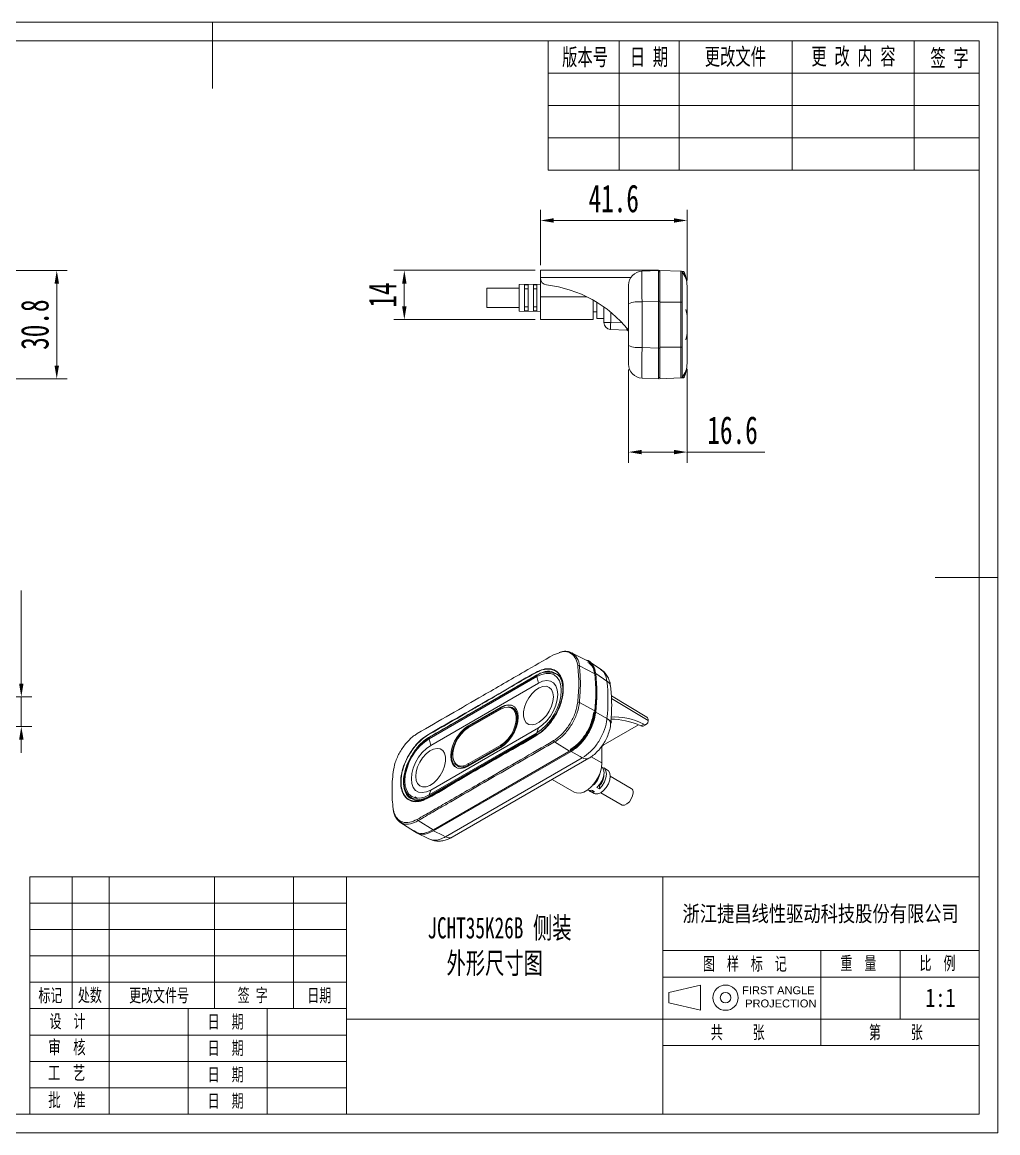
# Model space of a CAD drawing. Header units: millimetres. Extents: x 37 to 3702, y -325 to 1382.
# Drawn here: x 2310.2 to 2586.9, y 83.6 to 398.6 of the extents above; entities that cross this region are included whole.
import ezdxf

# ---------------------------------------------------------------- set-up
doc = ezdxf.new("R2010")
doc.units = ezdxf.units.MM
doc.header["$PDSIZE"] = -1
doc.layers.get('0').update_dxf_attribs({"lineweight": 20})
for name, color, linetype, lineweight in [('1轮廓实线层', 7, 'Continuous', 30), ('2细线层', 4, 'Continuous', 0), ('7标注层', 4, 'Continuous', 15), ('AM_5', 3, 'Continuous', 25), ('CAXA0', 7, 'Continuous', 70), ('CAXA3', 7, 'Continuous', 18), ('图框', 7, 'Continuous', 25), ('图框层', 7, 'Continuous', 15)]:
    doc.layers.add(name, color=color, linetype=linetype, lineweight=lineweight)
doc.layers.add('5剖面线层', color=2, linetype='Continuous')
doc.styles.add('PC_TEXTSTYLE', font='romans.shx', dxfattribs={"width": 0.8, "bigfont": 'hzfs.shx'})
doc.styles.add('标准', font='', dxfattribs={"width": 0.667})
doc.styles.get('标准').set_extended_font_data('SimSun')
doc.dimstyles.new('标准$0', dxfattribs={"dimscale": 1.5, "dimtxt": 5.25, "dimasz": 2.5, "dimexe": 2, "dimexo": 1, "dimgap": 1.5, "dimtad": 1, "dimdec": 1, "dimdsep": 46, "dimtxsty": '标准', "dimcen": 2.5, "dimadec": 0, "dimazin": 0, "dimtfac": 0.714286, "dimtdec": 1, "dimtmove": 0, "dimatfit": 3, "dimfxl": 0, "dimtolj": 1, "dimtzin": 0, "dimlwd": 15, "dimlwe": 15, "dimarcsym": 0})

# ---------------------------------------------------------------- blocks, each defined once
blk = doc.blocks.new('*D142')
at = {"layer": 'AM_5', "color": 0, "linetype": 'Continuous', "lineweight": 15, "transparency": 16777216}
for p, q in [((2299.17, 328.21), (2323.01, 328.21)), ((2320.01, 324.46), (2320.01, 301.18)), ((2298.92, 297.43), (2323.01, 297.43))]:
    blk.add_line(p, q, dxfattribs=at)
at = {"layer": 'AM_5', "color": 0, "transparency": 16777216}
for points in [[(2319.39, 324.46), (2320.64, 324.46), (2320.01, 328.21)], [(2319.39, 301.18), (2320.64, 301.18), (2320.01, 297.43)]]:
    blk.add_solid(points, dxfattribs=at)
at = {"layer": 'Defpoints', "color": 0, "transparency": 16777216}
for p in [(2297.67, 328.21), (2297.42, 297.43), (2320.01, 297.43)]:
    blk.add_point(p, dxfattribs=at)
at = {"layer": 'AM_5', "color": 0, "lineweight": 20, "transparency": 16777216, "insert": (2313.82, 312.82), "char_height": 7.875, "attachment_point": 5, "rotation": 90, "style": '标准'}
blk.add_mtext('\\A1;30.8', dxfattribs=at)
blk = doc.blocks.new('*D146')
at = {"color": 0, "linetype": 'Continuous', "lineweight": 15, "transparency": 16777216}
for p, q in [((2309.96, 211.02), (2309.96, 237.41)), ((2296.63, 207.27), (2312.96, 207.27)), ((2309.96, 198.87), (2309.96, 207.27)), ((2289.57, 198.87), (2312.96, 198.87)), ((2309.96, 195.12), (2309.96, 191.37))]:
    blk.add_line(p, q, dxfattribs=at)
at = {"color": 0, "transparency": 16777216}
for points in [[(2309.34, 211.02), (2310.59, 211.02), (2309.96, 207.27)], [(2309.34, 195.12), (2310.59, 195.12), (2309.96, 198.87)]]:
    blk.add_solid(points, dxfattribs=at)
at = {"layer": 'Defpoints', "color": 0, "transparency": 16777216}
for p in [(2295.13, 207.27), (2288.07, 198.87), (2309.96, 198.87)]:
    blk.add_point(p, dxfattribs=at)
at = {"color": 0, "lineweight": 20, "transparency": 16777216, "insert": (2303.78, 226.09), "char_height": 7.875, "attachment_point": 5, "rotation": 90, "style": '标准'}
blk.add_mtext('\\A1;2-8.4', dxfattribs=at)
blk = doc.blocks.new('*D147')
at = {"color": 0, "linetype": 'Continuous', "lineweight": 15, "transparency": 16777216}
for p, q in [((2482.17, 300.13), (2482.17, 273.67)), ((2498.77, 300.32), (2498.77, 273.67)), ((2485.92, 276.67), (2495.02, 276.67)), ((2498.77, 276.67), (2520.81, 276.67))]:
    blk.add_line(p, q, dxfattribs=at)
at = {"color": 0, "transparency": 16777216}
for points in [[(2485.92, 277.3), (2485.92, 276.05), (2482.17, 276.67)], [(2495.02, 277.3), (2495.02, 276.05), (2498.77, 276.67)]]:
    blk.add_solid(points, dxfattribs=at)
at = {"layer": 'Defpoints', "color": 0, "transparency": 16777216}
for p in [(2482.17, 301.63), (2498.77, 301.82), (2498.77, 276.67)]:
    blk.add_point(p, dxfattribs=at)
at = {"color": 0, "lineweight": 20, "transparency": 16777216, "insert": (2511.67, 282.86), "char_height": 7.875, "attachment_point": 5, "style": '标准'}
blk.add_mtext('\\A1;16.6', dxfattribs=at)
blk = doc.blocks.new('*D148')
at = {"color": 0, "linetype": 'Continuous', "lineweight": 15, "transparency": 16777216}
for p, q in [((2457.17, 329.73), (2457.17, 345.36)), ((2498.77, 325.32), (2498.77, 345.36)), ((2460.92, 342.36), (2495.02, 342.36))]:
    blk.add_line(p, q, dxfattribs=at)
at = {"color": 0, "transparency": 16777216}
for points in [[(2460.92, 342.99), (2460.92, 341.74), (2457.17, 342.36)], [(2495.02, 342.99), (2495.02, 341.74), (2498.77, 342.36)]]:
    blk.add_solid(points, dxfattribs=at)
at = {"layer": 'Defpoints', "color": 0, "transparency": 16777216}
for p in [(2498.77, 342.36), (2457.17, 328.23), (2498.77, 323.82)]:
    blk.add_point(p, dxfattribs=at)
at = {"color": 0, "lineweight": 20, "transparency": 16777216, "insert": (2477.97, 348.55), "char_height": 7.875, "attachment_point": 5, "style": '标准'}
blk.add_mtext('\\A1;41.6', dxfattribs=at)
blk = doc.blocks.new('*D149')
at = {"color": 0, "linetype": 'Continuous', "lineweight": 15, "transparency": 16777216}
for p, q in [((2455.67, 328.23), (2415.58, 328.23)), ((2418.58, 324.48), (2418.58, 317.98)), ((2455.67, 314.23), (2415.58, 314.23))]:
    blk.add_line(p, q, dxfattribs=at)
at = {"color": 0, "transparency": 16777216}
for points in [[(2417.95, 324.48), (2419.2, 324.48), (2418.58, 328.23)], [(2417.95, 317.98), (2419.2, 317.98), (2418.58, 314.23)]]:
    blk.add_solid(points, dxfattribs=at)
at = {"layer": 'Defpoints', "color": 0, "transparency": 16777216}
for p in [(2457.17, 328.23), (2418.58, 314.23), (2457.17, 314.23)]:
    blk.add_point(p, dxfattribs=at)
at = {"color": 0, "lineweight": 20, "transparency": 16777216, "insert": (2412.39, 321.23), "char_height": 7.875, "attachment_point": 5, "rotation": 90, "style": '标准'}
blk.add_mtext('\\A1;14', dxfattribs=at)

msp = doc.modelspace()

# ---------------------------------------------------------------- linework, layer by layer
at = {"color": 7, "lineweight": 20, "ltscale": 7}
msp.add_line((2581.58, 393.29), (2581.58, 356.64), dxfattribs=at)
at = {"color": 7, "lineweight": 20}
for p, q in [((2457.17, 328.23), (2490.67, 328.23)), ((2457.17, 326.23), (2457.17, 328.23)), ((2486, 328.01), (2490.67, 328.21)), ((2491.07, 328.21), (2490.43, 328.2)), ((2490.67, 327.83), (2491.07, 327.83)), ((2491.07, 328.21), (2497.01, 327.95)), ((2497.17, 327.94), (2497.54, 327.92)), ((2497.42, 327.73), (2497.41, 327.71)), ((2497.99, 327.61), (2497.99, 327.59)), ((2482.84, 326.23), (2457.17, 326.23)), ((2457.17, 326.05), (2457.17, 326.23)), ((2457.17, 320.73), (2457.17, 326.05)), ((2451.17, 323.12), (2441.95, 323.12)), ((2441.95, 317.72), (2441.95, 323.12)), ((2457.17, 324.28), (2451.17, 324.23)), ((2451.17, 324.23), (2451.17, 320.42)), ((2452.67, 324.11), (2452.67, 316.73)), ((2453.67, 322.98), (2452.67, 322.98)), ((2453.67, 324.12), (2453.67, 316.72)), ((2455.17, 324.13), (2455.17, 316.71)), ((2456.17, 322.98), (2455.17, 322.98)), ((2456.17, 324.14), (2456.17, 316.7)), ((2498.77, 301.82), (2498.77, 323.82)), ((2451.17, 320.42), (2451.17, 316.61)), ((2457.17, 314.23), (2457.17, 320.73)), ((2457.17, 320.73), (2470.3, 320.73)), ((2472.17, 314.23), (2472.17, 319.74)), ((2473.17, 314.52), (2473.17, 319.15)), ((2482.17, 306.87), (2482.17, 318.77)), ((2490.67, 319.52), (2486, 319.28)), ((2486, 319.28), (2486, 306.36)), ((2490.67, 319.52), (2490.67, 306.12)), ((2490.67, 319.49), (2491.07, 319.49)), ((2491.07, 319.49), (2491.07, 319.23)), ((2491.07, 306.41), (2491.07, 319.23)), ((2491.07, 319.23), (2496.99, 319.19)), ((2441.95, 317.72), (2451.17, 317.72)), ((2451.17, 316.61), (2457.17, 316.56)), ((2453.67, 317.86), (2452.67, 317.86)), ((2456.17, 317.86), (2455.17, 317.86)), ((2472.17, 316.43), (2473.17, 316.42)), ((2475.17, 313.45), (2475.17, 317.83)), ((2477.1, 316.35), (2477.1, 313.45)), ((2457.17, 314.23), (2472.17, 314.23)), ((2473.17, 314.52), (2475.17, 314.52)), ((2477.1, 313.45), (2475.17, 313.45)), ((2477.1, 313.45), (2480.36, 313.31)), ((2481.69, 311.25), (2477.08, 311.45)), ((2486, 306.36), (2490.67, 306.12)), ((2490.67, 306.15), (2491.07, 306.15)), ((2491.07, 306.41), (2496.99, 306.45)), ((2491.07, 306.41), (2491.07, 306.15)), ((2490.67, 297.43), (2486, 297.63)), ((2490.67, 297.81), (2491.07, 297.81)), ((2491.07, 297.43), (2497.01, 297.69)), ((2497.17, 297.7), (2497.54, 297.72)), ((2497.99, 298.05), (2498, 298.03)), ((2462.33, 219.69), (2460.92, 219.16)), ((2470.37, 217.57), (2466.02, 219.78)), ((2472.6, 213.79), (2468.23, 216.08)), ((2474.24, 215.09), (2471.03, 217.27)), ((2456.17, 213.33), (2425.62, 195.69)), ((2425.62, 195.37), (2456.17, 213)), ((2456.23, 213.46), (2425.68, 195.83)), ((2426.05, 193.49), (2456.59, 211.12)), ((2456.59, 211.12), (2456.17, 213)), ((2456.25, 213.47), (2456.23, 213.46)), ((2476.04, 211.68), (2472.86, 213.86)), ((2472.6, 203.33), (2468.23, 205.67)), ((2487.35, 201.49), (2477.29, 207.5)), ((2487.75, 200.58), (2477.32, 206.82)), ((2445.92, 204.35), (2436.72, 199.04)), ((2445.92, 203.74), (2436.72, 198.43)), ((2445.96, 203.83), (2436.76, 198.52)), ((2446.13, 204.22), (2436.94, 198.92)), ((2446.13, 204.22), (2445.92, 204.35)), ((2446.06, 203.82), (2446.45, 204.03)), ((2449.72, 203.89), (2449.26, 204.15)), ((2472.59, 202.78), (2472.31, 202.95)), ((2472.86, 202.91), (2476.04, 201.14)), ((2426.05, 180.83), (2456.59, 198.47)), ((2436.94, 198.92), (2436.72, 199.04)), ((2456.59, 198.47), (2456.17, 197.08)), ((2485, 199.35), (2474.98, 193.57)), ((2485.68, 199.07), (2486.52, 199.55)), ((2486.53, 199.06), (2487.34, 199.53)), ((2487.75, 200.58), (2487.75, 200.44)), ((2425.62, 179.44), (2456.17, 197.08)), ((2425.62, 179.12), (2456.17, 196.75)), ((2426.05, 193.49), (2425.62, 195.37)), ((2436.72, 188.22), (2445.92, 193.52)), ((2436.72, 187.61), (2445.92, 192.91)), ((2446.06, 193.28), (2436.86, 187.97)), ((2436.94, 187.89), (2446.13, 193.2)), ((2446.06, 193.28), (2446.16, 193.22)), ((2465.4, 191.84), (2461.2, 194.48)), ((2465.86, 192.09), (2465.58, 192.26)), ((2474.62, 192.95), (2474.43, 193.06)), ((2474.62, 192.95), (2474.62, 188.51)), ((2465.4, 191.84), (2426.72, 169.51)), ((2426.82, 169.55), (2465.86, 192.09)), ((2426.83, 169.25), (2465.85, 191.78)), ((2430.26, 167.58), (2469.03, 189.96)), ((2432.14, 167.45), (2470.91, 189.83)), ((2474.62, 188.51), (2471.57, 190.28)), ((2433.62, 187.66), (2434.07, 187.4)), ((2436.76, 188.31), (2436.43, 188.14)), ((2436.86, 187.97), (2436.97, 187.91)), ((2476.19, 186.45), (2475.13, 187.08)), ((2460.53, 183.84), (2466.78, 180.23)), ((2482.93, 181.28), (2476.96, 184.72)), ((2426.05, 180.83), (2425.62, 179.44)), ((2470.55, 180.89), (2470.6, 180.86)), ((2471.31, 180.46), (2472.38, 179.86)), ((2471.99, 182.26), (2472.15, 182.17)), ((2472.15, 182.17), (2472.15, 182.38)), ((2473.78, 182.17), (2473.92, 182.09)), ((2473.92, 181.17), (2473.92, 182.09)), ((2474.26, 180.05), (2480.39, 176.54)), ((2421.53, 178.92), (2422.35, 178.41)), ((2415.4, 175.42), (2415.44, 175.18)), ((2417.33, 171.76), (2421.43, 169.1)), ((2417.91, 171.55), (2417.46, 171.85)), ((2426.72, 169.51), (2422.51, 172.15)), ((2422.07, 168.65), (2425.54, 166.96)), ((2426.82, 169.55), (2426.8, 169.56)), ((2312.42, 156.21), (2312.42, 88.92)), ((2312.42, 156.21), (2312.42, 88.92)), ((2493.6, 123.43), (2502.57, 125.53)), ((2493.6, 123.43), (2493.6, 120.44)), ((2502.57, 125.53), (2502.57, 118.35)), ((2493.6, 120.44), (2502.57, 118.35))]:
    msp.add_line(p, q, dxfattribs=at)
at = {"color": 7, "lineweight": 20, "flags": 128}
for points in [[(2497.04, 327.95), (2497.04, 327.95)], [(2497.53, 327.77), (2497.54, 327.92), (2497.54, 327.92), (2497.54, 327.92)], [(2453.67, 324.12), (2453.42, 324.12), (2452.67, 324.11)], [(2456.17, 324.14), (2455.92, 324.14), (2455.17, 324.13)], [(2498.77, 323.82), (2498.77, 323.82)], [(2452.67, 316.73), (2453.42, 316.73), (2453.67, 316.72)], [(2455.17, 316.71), (2455.92, 316.7), (2456.17, 316.7)], [(2498.77, 315.28), (2498.67, 315.88), (2498.37, 317.1)], [(2498.37, 308.54), (2498.67, 309.76), (2498.79, 310.46)], [(2498.77, 301.82), (2498.77, 301.82)], [(2498, 298.02), (2498, 298.02)], [(2456.17, 213), (2457.51, 213.62), (2458.81, 213.92), (2460, 213.87), (2461.04, 213.48), (2461.9, 212.77), (2462.54, 211.76), (2462.93, 210.5), (2463.06, 209.02), (2462.93, 207.39), (2462.54, 205.67), (2461.9, 203.93), (2461.04, 202.22), (2460, 200.63), (2458.81, 199.21), (2457.51, 198.01), (2456.17, 197.08)], [(2456.59, 211.12), (2457.81, 211.67), (2458.97, 211.87), (2460.01, 211.71), (2460.88, 211.21), (2461.53, 210.39), (2461.94, 209.29), (2462.07, 207.96), (2461.94, 206.47), (2461.53, 204.9), (2460.88, 203.32), (2460.01, 201.82), (2458.97, 200.47), (2457.81, 199.33), (2456.59, 198.47)], [(2460.84, 207.24), (2460.7, 205.95), (2460.31, 204.58), (2459.69, 203.23), (2458.87, 201.97), (2457.9, 200.89), (2456.86, 200.06), (2455.8, 199.52), (2454.79, 199.32), (2453.89, 199.46), (2453.16, 199.93), (2452.65, 200.71), (2452.38, 201.75), (2452.38, 202.98), (2452.65, 204.32), (2453.16, 205.69), (2453.89, 207.01), (2454.79, 208.18), (2455.8, 209.15), (2456.86, 209.84), (2457.9, 210.21), (2458.87, 210.24), (2459.69, 209.93), (2460.31, 209.3), (2460.7, 208.38), (2460.84, 207.24)], [(2445.92, 192.91), (2447.02, 193.69), (2448.06, 194.72), (2449, 195.94), (2449.79, 197.3), (2450.38, 198.72), (2450.74, 200.14), (2450.87, 201.49), (2450.74, 202.69), (2450.38, 203.68), (2449.79, 204.43), (2449, 204.88), (2448.06, 205.02), (2447.02, 204.84), (2445.92, 204.35)], [(2445.92, 193.52), (2446.97, 194.28), (2447.97, 195.29), (2448.85, 196.5), (2449.56, 197.83), (2450.05, 199.21), (2450.31, 200.55), (2450.31, 201.78), (2450.05, 202.83), (2449.56, 203.63), (2448.85, 204.15), (2447.97, 204.34), (2447.91, 204.34)], [(2447.91, 204.34), (2446.97, 204.2), (2445.92, 203.74)], [(2449.26, 204.15), (2449.81, 203.71), (2450.32, 202.88), (2450.59, 201.8), (2450.59, 200.53), (2450.32, 199.14), (2449.81, 197.72), (2449.08, 196.35), (2448.18, 195.11), (2447.15, 194.06), (2446.06, 193.28)], [(2446.13, 193.2), (2447.23, 193.99), (2448.26, 195.04), (2449.18, 196.29), (2449.91, 197.68), (2450.43, 199.11), (2450.69, 200.5), (2450.69, 201.78), (2450.43, 202.87), (2449.91, 203.71), (2449.18, 204.24), (2448.26, 204.44), (2448.14, 204.44)], [(2436.72, 199.04), (2435.62, 198.26), (2434.58, 197.23), (2433.64, 196.01), (2432.85, 194.65), (2432.26, 193.23), (2431.9, 191.81), (2431.77, 190.47), (2431.9, 189.27), (2432.26, 188.27), (2432.85, 187.53), (2433.64, 187.07), (2434.58, 186.93), (2435.62, 187.12), (2436.72, 187.61)], [(2436.94, 198.92), (2435.83, 198.14), (2434.79, 197.11), (2433.85, 195.89), (2433.07, 194.53), (2432.48, 193.11), (2432.11, 191.69), (2431.99, 190.34), (2432.11, 189.14), (2432.48, 188.15), (2433.07, 187.4), (2433.33, 187.2)], [(2436.72, 198.43), (2435.67, 197.67), (2434.67, 196.66), (2433.79, 195.45), (2433.08, 194.12), (2432.59, 192.75), (2432.33, 191.4), (2432.33, 190.17), (2432.59, 189.13), (2433.08, 188.32), (2433.79, 187.81), (2433.86, 187.78)], [(2425.62, 195.69), (2424.22, 194.72), (2422.88, 193.48), (2421.63, 191.99), (2420.55, 190.34), (2419.65, 188.56), (2418.99, 186.75), (2418.58, 184.96), (2418.44, 183.26), (2418.58, 181.72), (2418.99, 180.4), (2419.65, 179.35), (2419.96, 179.05)], [(2425.62, 179.44), (2424.28, 178.82), (2422.98, 178.53), (2421.79, 178.57), (2420.75, 178.96), (2419.89, 179.67), (2419.25, 180.68), (2418.86, 181.95), (2418.73, 183.42), (2418.86, 185.05), (2419.25, 186.77), (2419.89, 188.52), (2420.75, 190.22), (2421.79, 191.81), (2422.98, 193.24), (2424.28, 194.44), (2425.62, 195.37)], [(2426.05, 180.83), (2424.83, 180.29), (2423.67, 180.09), (2422.63, 180.24), (2421.76, 180.74), (2421.11, 181.56), (2420.7, 182.67), (2420.57, 184), (2420.7, 185.48), (2421.11, 187.05), (2421.76, 188.63), (2422.63, 190.13), (2423.67, 191.49), (2424.83, 192.63), (2426.05, 193.49)], [(2421.8, 184.71), (2421.94, 183.57), (2422.33, 182.65), (2422.95, 182.02), (2423.77, 181.71), (2424.74, 181.74), (2425.78, 182.12), (2426.84, 182.81), (2427.85, 183.77), (2428.75, 184.95), (2429.48, 186.26), (2429.99, 187.63), (2430.26, 188.98), (2430.26, 190.2), (2429.99, 191.24), (2429.48, 192.02), (2428.75, 192.5), (2427.85, 192.64), (2426.84, 192.43), (2425.78, 191.9), (2424.74, 191.06), (2423.77, 189.98), (2422.95, 188.73), (2422.33, 187.37), (2421.94, 186.01), (2421.8, 184.71)], [(2469.03, 189.96), (2468.43, 190.31), (2465.85, 191.78)], [(2474.62, 188.51), (2474.49, 187.17), (2474.1, 185.74), (2473.47, 184.33), (2472.64, 183), (2471.66, 181.84), (2470.58, 180.91), (2469.47, 180.27), (2468.4, 179.96), (2467.42, 179.99), (2466.78, 180.23)], [(2472.38, 179.86), (2472.69, 179.73), (2473.44, 179.72), (2474.27, 180.05), (2475.1, 180.68), (2475.85, 181.56), (2476.45, 182.59), (2476.83, 183.68), (2476.96, 184.72), (2476.83, 185.6), (2476.45, 186.25), (2476.19, 186.45)], [(2474.54, 187.42), (2474.65, 187.32), (2475.07, 186.67), (2475.21, 185.74), (2475.07, 184.66), (2474.65, 183.52), (2474.01, 182.45), (2473.21, 181.57)], [(2474.75, 187.23), (2475.36, 186.91), (2475.77, 186.25), (2475.91, 185.33), (2475.77, 184.25), (2475.36, 183.12), (2474.72, 182.05), (2473.92, 181.17)], [(2470.6, 180.86), (2470.99, 180.71), (2471.8, 180.75)], [(2472.5, 180.35), (2471.97, 180.65), (2471.8, 180.75)], [(2473.21, 181.57), (2473.39, 181.47), (2473.92, 181.17)], [(2483.45, 180.07), (2483.32, 179.2), (2482.95, 178.3), (2482.39, 177.49), (2481.72, 176.87), (2481.02, 176.55), (2480.39, 176.54), (2480.19, 176.63)], [(2426.83, 169.25), (2429.6, 167.9), (2430.26, 167.58)]]:
    msp.add_lwpolyline(points, dxfattribs=at)
at = {"color": 7, "lineweight": 20}
for radius in [3.59, 1.5]:
    msp.add_circle((2509.68, 121.94), radius, dxfattribs=at)
for centre, radius, start, end in [((2486.17, 324.01), 4, 92.5, 180), ((2496.99, 327.45), 0.5, 31.9964, 87.4989), ((2497.02, 327.45), 0.5, 36.5532, 77.3871), ((2497.52, 327.42), 0.5, 19.3087, 87.4989), ((2459.17, 326.05), 2, 180, 263.3554), ((2454.89, 289.3), 35, 38.7883, 83.3554), ((2485.08, 311.43), 7.9, 83.3736, 111.6466), ((2497.05, 316.99), 2.2, 80.5474, 91.5363), ((2477.17, 313.45), 2, 180, 267.5), ((2491.43, 312.32), 14.37, 175.5138, 183.4861), ((2481.67, 310.75), 0.5, 0, 87.5), ((2485.08, 314.21), 7.9, 248.3534, 276.6264), ((2497.05, 308.65), 2.2, 268.4639, 279.4528), ((2486.17, 301.63), 4, 180, 267.5), ((2496.99, 298.19), 0.5, 272.5011, 328.0037), ((2497.02, 298.19), 0.5, 282.6129, 323.4256), ((2497.52, 298.22), 0.5, 272.5011, 340.6913), ((2463.59, 215.81), 4.65, 3.3244, 56.7725), ((2459.17, 209.11), 5.17, 68.0541, 125.4088), ((2467.94, 215.46), 0.686, 64.5539, 106.0996), ((2456.32, 213.34), 0.148, 125.0133, 186.2988), ((2424.57, 208.56), 48.31, 353.7849, 6.2151), ((2424.83, 208.39), 48.34, 353.4967, 6.5033), ((2428.18, 206.41), 48.15, 353.7132, 6.2868), ((2475.04, 209.86), 2.08, 9.0018, 61.0529), ((2422.33, 208.35), 50.57, 353.6729, 2.793), ((2448.18, 201.41), 3.49, 67.4716, 126.146), ((2467.83, 204.84), 0.92, 64.2712, 95.3492), ((2446.01, 203.75), 0.0987, 125.0442, 186.268), ((2446, 203.74), 0.0998, 54.8867, 114.4743), ((2436.82, 198.44), 0.0987, 125.0442, 186.268), ((2475.33, 199.52), 1.76, 1.8526, 66.3344), ((2425.77, 195.71), 0.148, 125.0133, 186.2988), ((2446.22, 193.54), 0.308, 182.6294, 237.0819), ((2461.65, 195.12), 0.782, 201.0734, 234.856), ((2470.09, 191.58), 1.93, 236.9271, 295.4538), ((2435.14, 190.07), 2.82, 214.14, 309.4556), ((2434.99, 190.47), 3.12, 243.9307, 306.9052), ((2434.84, 190.94), 3.31, 252.6997, 304.6669), ((2437.03, 188.23), 0.308, 182.6294, 237.0819), ((2468, 186.77), 6.2, 312.0441, 351.0301), ((2471.11, 185), 4.04, 314.015, 0.7526), ((2472.02, 181.7), 1.43, 223.5031, 289.6828), ((2482.19, 180.24), 1.27, 352.0769, 56.6109), ((2422.74, 182.91), 4.76, 234.2166, 307.194), ((2415.6, 175.44), 0.222, 154.3664, 186.932), ((2422.94, 172.79), 0.768, 202.0348, 236.5998), ((2431.31, 169.2), 1.93, 236.9537, 295.1251)]:
    msp.add_arc(centre, radius, start, end, dxfattribs=at)
for centre, major_axis, ratio, start_param, end_param in [((2481.67, 313.25), (-0.02, 2), 0.008691, 3.141118, 3.903617), ((2489.34, 169.48), (-17.05, 30.57), 0.567218, 5.622266, 6.027837), ((2474.7, 200.14), (2.6, 0.04), 0.567125, 5.930393, 6.558606), ((2488.6, 169.06), (-17.96, 30.04), 0.587369, 5.604802, 5.95936), ((2485.51, 200.78), (-1.03, 1.72), 0.587369, 2.46321, 3.132556), ((2486.36, 201.27), (-0.97, 1.75), 0.567218, 2.480674, 3.935499), ((2486.34, 199.77), (1, 1.73), 0.577382, 5.497858, 6.274457), ((2474.98, 193.16), (0.25, 0.433), 0.577382, 0.785165, 2.355961)]:
    msp.add_ellipse(centre, major_axis=major_axis, ratio=ratio, start_param=start_param, end_param=end_param, dxfattribs=at)
for points, knots in [([(2486, 328.01), (2485.99, 328), (2485.98, 327.99), (2485.97, 327.89), (2485.96, 327.7), (2485.95, 327.48), (2485.95, 327.17), (2485.94, 326.81), (2485.94, 326.33), (2485.94, 325.87), (2485.94, 325.33), (2485.94, 324.73), (2485.94, 324.02), (2485.95, 323.38), (2485.95, 322.66), (2485.96, 321.83), (2485.97, 320.97), (2485.98, 320.11), (2485.99, 319.59), (2486, 319.28)], [0, 0, 0, 0, 0.04304, 0.115403, 0.174223, 0.233629, 0.276681, 0.349065, 0.407902, 0.467327, 0.510346, 0.582672, 0.641462, 0.700839, 0.743841, 0.816141, 0.889695, 0.934252, 1, 1, 1, 1]), ([(2490.67, 319.52), (2490.67, 320.62), (2490.67, 322.82), (2490.67, 325.57), (2490.67, 327.48), (2490.67, 328.16), (2490.67, 328.2), (2490.67, 328.21)], [0, 0, 0, 0, 0.234298, 0.468605, 0.702719, 0.936792, 1, 1, 1, 1]), ([(2491.07, 319.23), (2491.07, 320.36), (2491.07, 322.62), (2491.07, 325.45), (2491.07, 327.43), (2491.07, 328.15), (2491.07, 328.2), (2491.07, 328.21)], [0, 0, 0, 0, 0.233384, 0.46678, 0.699911, 0.933078, 1, 1, 1, 1]), ([(2496.99, 319.19), (2496.99, 319.19), (2496.98, 320.23), (2496.97, 322.35), (2496.96, 325.1), (2496.97, 327.1), (2496.99, 327.86), (2497.01, 327.95), (2497.01, 327.95), (2497.01, 327.95)], [0, 0, 0, 0, 0.000004, 0.218071, 0.451333, 0.684269, 0.917217, 0.999996, 1, 1, 1, 1]), ([(2498.77, 323.82), (2498.71, 324.54), (2498.58, 325.99), (2497.78, 327.2), (2497.38, 327.8)], [0, 0, 0, 0, 0.50028, 1, 1, 1, 1]), ([(2497.41, 327.71), (2497.41, 327.69), (2497.41, 327.61), (2497.4, 326.83), (2497.4, 324.89), (2497.4, 322.23), (2497.41, 320.16), (2497.41, 319.16)], [0, 0, 0, 0, 0.083038, 0.316192, 0.548943, 0.781924, 1, 1, 1, 1]), ([(2497.56, 327.92), (2497.56, 327.92), (2497.56, 327.92), (2497.55, 327.92), (2497.57, 327.92), (2497.56, 327.92), (2497.56, 327.92)], [0, 0, 0, 0, 0.2594923, 0.6108053, 0.9621182, 1, 1, 1, 1]), ([(2498.77, 323.82), (2498.73, 324.49), (2498.66, 325.85), (2498.19, 327.09), (2497.95, 327.72)], [0, 0, 0, 0, 0.496918, 1, 1, 1, 1]), ([(2497.99, 327.59), (2497.98, 327.55), (2497.97, 327.5), (2497.97, 326.93), (2497.97, 326.73)], [0, 0, 0, 0, 0.6391281, 1, 1, 1, 1]), ([(2498, 327.62), (2498, 327.62), (2498, 327.62), (2498, 327.61), (2497.99, 327.61)], [0, 0, 0, 0, 0.659285, 1, 1, 1, 1]), ([(2482.17, 318.77), (2482.17, 318.96), (2482.17, 319.81), (2482.17, 321.26), (2482.17, 322.78), (2482.17, 323.81), (2482.17, 323.94), (2482.17, 324.01)], [0, 0, 0, 0, 0.066036, 0.2994, 0.532808, 0.766408, 1, 1, 1, 1]), ([(2496.99, 306.45), (2496.99, 307.5), (2497.01, 309.6), (2497.01, 312.78), (2497.01, 315.99), (2496.99, 318.12), (2496.99, 319.19)], [0, 0, 0, 0, 0.247563, 0.49608, 0.74754, 1, 1, 1, 1]), ([(2497.41, 319.16), (2497.41, 318.12), (2497.41, 316.03), (2497.41, 312.86), (2497.41, 309.67), (2497.41, 307.54), (2497.41, 306.48)], [0, 0, 0, 0, 0.2471265, 0.495403, 0.7471258, 1, 1, 1, 1]), ([(2482.12, 311), (2482.12, 310.85), (2482.12, 310.37), (2482.12, 309.57), (2482.12, 308.35), (2482.12, 307.53), (2482.12, 307)], [0, 0, 0, 0, 0.103216, 0.346441, 0.581122, 1, 1, 1, 1]), ([(2482.17, 301.63), (2482.17, 301.63), (2482.17, 301.66), (2482.17, 302.08), (2482.17, 303.23), (2482.17, 304.89), (2482.17, 306.21), (2482.17, 306.87)], [0, 0, 0, 0, 0.066036, 0.2994, 0.532808, 0.766408, 1, 1, 1, 1]), ([(2486, 306.36), (2485.98, 305.26), (2485.95, 303.06), (2485.93, 300.31), (2485.94, 298.39), (2485.97, 297.69), (2485.99, 297.64), (2486, 297.63)], [0, 0, 0, 0, 0.23356, 0.467187, 0.700629, 0.933981, 1, 1, 1, 1]), ([(2490.67, 297.43), (2490.67, 297.54), (2490.67, 297.76), (2490.67, 299.48), (2490.67, 302.02), (2490.67, 304.42), (2490.67, 305.82), (2490.67, 306.12)], [0, 0, 0, 0, 0.2342978, 0.4686045, 0.7027194, 0.9367921, 1, 1, 1, 1]), ([(2491.07, 297.43), (2491.07, 297.55), (2491.07, 297.77), (2491.07, 299.54), (2491.07, 302.15), (2491.07, 304.63), (2491.07, 306.09), (2491.07, 306.41)], [0, 0, 0, 0, 0.233402, 0.466818, 0.699948, 0.933041, 1, 1, 1, 1]), ([(2491.07, 306.15), (2491.07, 305.02), (2491.07, 302.77), (2491.07, 300.05), (2491.07, 298.17), (2491.07, 297.93), (2491.07, 297.81)], [0, 0, 0, 0, 0.249986, 0.499908, 0.749792, 1, 1, 1, 1]), ([(2497.01, 297.69), (2497.01, 297.69), (2497, 297.69), (2496.98, 298.04), (2496.97, 299.59), (2496.96, 302.09), (2496.97, 304.56), (2496.98, 306.05), (2496.99, 306.45), (2496.99, 306.45)], [0, 0, 0, 0, 0.000004, 0.218076, 0.451186, 0.684088, 0.917001, 0.999996, 1, 1, 1, 1]), ([(2497.41, 306.48), (2497.41, 306.09), (2497.4, 304.64), (2497.4, 302.26), (2497.4, 299.84), (2497.4, 298.26), (2497.41, 298.04), (2497.41, 297.93)], [0, 0, 0, 0, 0.0830441, 0.315793, 0.548421, 0.7814534, 1, 1, 1, 1]), ([(2497.38, 297.84), (2497.78, 298.44), (2498.58, 299.64), (2498.71, 301.1), (2498.77, 301.82)], [0, 0, 0, 0, 0.503033, 1, 1, 1, 1]), ([(2497.95, 297.92), (2498.19, 298.55), (2498.66, 299.81), (2498.73, 301.15), (2498.77, 301.82)], [0, 0, 0, 0, 0.499865, 1, 1, 1, 1]), ([(2497.04, 297.69), (2497.04, 297.69), (2497.05, 297.7), (2497.04, 297.69), (2497.04, 297.69), (2497.05, 297.7), (2497.03, 297.69), (2497.01, 297.69)], [0, 0, 0, 0, 0.06427, 0.292576, 0.749178, 0.874588, 1, 1, 1, 1]), ([(2497.41, 297.93), (2497.42, 297.91), (2497.42, 297.88), (2497.42, 297.9), (2497.42, 297.89), (2497.42, 297.87), (2497.42, 297.9), (2497.42, 297.9)], [0, 0, 0, 0, 0.12545, 0.2509144, 0.6018473, 0.8829604, 1, 1, 1, 1]), ([(2497.54, 297.72), (2497.54, 297.72), (2497.53, 297.72), (2497.52, 297.69), (2497.52, 297.94), (2497.52, 297.97)], [0, 0, 0, 0, 0.000029, 0.894581, 1, 1, 1, 1]), ([(2497.56, 297.72), (2497.56, 297.72), (2497.56, 297.72), (2497.56, 297.72), (2497.55, 297.72), (2497.57, 297.72), (2497.55, 297.72), (2497.54, 297.72)], [0, 0, 0, 0, 0.228068, 0.536837, 0.845607, 0.922803, 1, 1, 1, 1]), ([(2497.56, 297.72), (2497.56, 297.72), (2497.57, 297.72), (2497.55, 297.72), (2497.54, 297.72)], [0, 0, 0, 0, 0.584937, 1, 1, 1, 1]), ([(2497.97, 298.91), (2497.97, 298.65), (2497.98, 298.13), (2497.98, 298.08), (2497.99, 298.05)], [0, 0, 0, 0, 0.5129485, 1, 1, 1, 1]), ([(2498, 298.03), (2498, 298.03), (2498, 298.01), (2497.99, 298.03), (2498, 298.03), (2498, 298.02)], [0, 0, 0, 0, 0.046341, 0.296163, 1, 1, 1, 1]), ([(2460.92, 219.16), (2458.14, 217.57), (2451.47, 213.75), (2441.68, 208.09), (2431.57, 202.26), (2425.34, 198.64), (2422.22, 196.82)], [0, 0, 0, 0, 0.215547, 0.517017, 0.758508, 1, 1, 1, 1]), ([(2467.75, 216.12), (2467.7, 216.4), (2467.53, 217.48), (2466.77, 219), (2465.17, 220.01), (2463.58, 220.21), (2462.57, 219.79), (2462.33, 219.69)], [0, 0, 0, 0, 0.097066, 0.369113, 0.64102, 0.913399, 1, 1, 1, 1]), ([(2466.13, 219.68), (2465.91, 219.8), (2465.36, 220.09), (2464.34, 220.2), (2463.33, 220.14), (2462.69, 219.91), (2462.46, 219.83)], [0, 0, 0, 0, 0.218412, 0.521778, 0.828959, 1, 1, 1, 1]), ([(2470.15, 217.68), (2470.19, 217.68), (2470.92, 217.64), (2471.92, 216.61), (2472.67, 215.14), (2472.82, 214.09), (2472.86, 213.86)], [0, 0, 0, 0, 0.024662, 0.454363, 0.883987, 1, 1, 1, 1]), ([(2470.36, 217.56), (2470.51, 217.48), (2470.81, 217.32), (2471.2, 216.99), (2471.52, 216.64), (2471.83, 216.21), (2472.12, 215.67), (2472.34, 215.06), (2472.51, 214.44), (2472.56, 214.04), (2472.6, 213.79)], [0, 0, 0, 0, 0.118854, 0.24907, 0.372902, 0.455409, 0.614224, 0.775353, 0.86053, 1, 1, 1, 1]), ([(2440.63, 205.38), (2443.19, 206.83), (2448.25, 209.71), (2454.03, 213.31), (2457.95, 215.19), (2459.86, 215.33), (2461.45, 214.83), (2462.69, 213.69), (2463.48, 211.97), (2463.76, 209.75), (2463.48, 207.2), (2462.69, 204.56), (2461.56, 202.22), (2460.27, 200.24), (2458.94, 198.64), (2457.44, 197.22), (2453.86, 194.9), (2448.24, 191.87), (2440.61, 187.37), (2432.98, 183.08), (2427.2, 179.46), (2423.28, 177.58), (2421.37, 177.44), (2419.77, 177.94), (2418.54, 179.08), (2417.75, 180.8), (2417.47, 183.02), (2417.75, 185.57), (2418.54, 188.21), (2419.67, 190.55), (2420.96, 192.53), (2422.29, 194.13), (2423.78, 195.55), (2427.37, 197.87), (2432.98, 200.9), (2438.06, 203.9), (2440.63, 205.38), (2440.63, 205.38)], [0, 0, 0, 0, 0.069696, 0.138339, 0.157946, 0.176338, 0.194408, 0.212473, 0.230898, 0.249766, 0.268634, 0.287059, 0.305124, 0.318688, 0.332377, 0.346246, 0.361265, 0.430008, 0.499802, 0.569596, 0.638339, 0.657946, 0.676338, 0.694408, 0.712473, 0.730898, 0.749766, 0.768634, 0.787059, 0.805124, 0.818688, 0.832377, 0.846246, 0.861265, 0.930008, 0.999802, 1, 1, 1, 1]), ([(2440.61, 205.28), (2440.85, 205.41), (2442.03, 206.09), (2446.98, 208.94), (2452.42, 212.25), (2457.83, 215.12), (2460.15, 215.26), (2462.09, 214.34), (2463.33, 212.37), (2463.73, 209.59), (2463.25, 206.32), (2461.94, 202.92), (2459.94, 199.79), (2457.72, 197.47), (2455.6, 196.12), (2450.05, 192.99), (2440.81, 187.53), (2431.56, 182.38), (2426.02, 179.02), (2423.91, 177.87), (2421.63, 177.44), (2419.55, 178.1), (2418.12, 179.83), (2417.51, 182.44), (2417.77, 185.62), (2418.89, 189.02), (2420.74, 192.25), (2422.93, 194.78), (2425.17, 196.43), (2429.89, 198.99), (2435.05, 202.08), (2439.51, 204.64), (2440.61, 205.28)], [0, 0, 0, 0, 0.006471, 0.032356, 0.135897, 0.156415, 0.180068, 0.203754, 0.227398, 0.251084, 0.274715, 0.298401, 0.322062, 0.345725, 0.362702, 0.379924, 0.498213, 0.616502, 0.633592, 0.650613, 0.674279, 0.69794, 0.721607, 0.745271, 0.768929, 0.7926, 0.816268, 0.839936, 0.858422, 0.877533, 0.969737, 1, 1, 1, 1]), ([(2461.44, 213.84), (2461.05, 214.08), (2460.09, 214.67), (2458.23, 214.44), (2456.28, 213.56), (2454.58, 212.52), (2452.9, 211.57), (2450.62, 210.24), (2446.65, 207.95), (2443.22, 205.97), (2440.96, 204.67)], [0, 0, 0, 0, 0.077893, 0.194647, 0.27401, 0.355119, 0.436231, 0.512808, 0.679567, 1, 1, 1, 1]), ([(2467.75, 205.76), (2467.83, 206.66), (2468, 208.46), (2468.07, 211.09), (2468, 213.66), (2467.83, 215.3), (2467.75, 216.12)], [0, 0, 0, 0, 0.247126, 0.495403, 0.747126, 1, 1, 1, 1]), ([(2468.23, 216.08), (2468.31, 215.27), (2468.46, 213.65), (2468.52, 211.09), (2468.46, 208.43), (2468.31, 206.59), (2468.23, 205.67)], [0, 0, 0, 0, 0.247563, 0.49608, 0.74754, 1, 1, 1, 1]), ([(2472.59, 213.68), (2472.41, 214.51), (2472.09, 216.02), (2471.07, 216.7), (2470.61, 217)], [0, 0, 0, 0, 0.549798, 1, 1, 1, 1]), ([(2476.04, 211.68), (2475.89, 212.49), (2475.6, 213.98), (2474.65, 214.71), (2474.21, 215.05)], [0, 0, 0, 0, 0.544008, 1, 1, 1, 1]), ([(2477.06, 210.18), (2477.02, 210.52), (2476.92, 211.33), (2476.49, 212.51), (2475.8, 213.69), (2475.04, 214.56), (2474.45, 214.94), (2474.24, 215.08)], [0, 0, 0, 0, 0.171796, 0.413128, 0.643512, 0.868982, 1, 1, 1, 1]), ([(2463.55, 209.29), (2463.48, 210.13), (2463.33, 211.87), (2462.48, 213.42), (2461.64, 213.76), (2461.44, 213.84)], [0, 0, 0, 0, 0.411339, 0.852522, 1, 1, 1, 1]), ([(2477.09, 199.59), (2477.15, 200.21), (2477.32, 202.02), (2477.42, 204.94), (2477.33, 207.84), (2477.15, 209.55), (2477.09, 210.19)], [0, 0, 0, 0, 0.169509, 0.48991, 0.810892, 1, 1, 1, 1]), ([(2420.59, 178.41), (2421.11, 178.17), (2422.25, 177.67), (2424.16, 178.08), (2425.83, 178.95), (2427.54, 179.96), (2430.53, 181.67), (2436.4, 185.08), (2444.72, 189.85), (2451.85, 194.04), (2456.19, 196.46), (2458.05, 197.7), (2460.12, 199.84), (2461.96, 202.81), (2463.02, 205.18), (2463.17, 206.33), (2463.19, 206.47)], [0, 0, 0, 0, 0.045437, 0.099709, 0.127708, 0.15594, 0.212402, 0.325327, 0.543282, 0.761237, 0.795398, 0.829729, 0.883991, 0.938253, 0.992566, 1, 1, 1, 1]), ([(2460.92, 194.84), (2461.19, 195.02), (2462.24, 195.68), (2464.01, 197.34), (2465.9, 200.01), (2467.26, 202.97), (2467.59, 204.85), (2467.75, 205.76)], [0, 0, 0, 0, 0.083038, 0.316192, 0.548943, 0.781924, 1, 1, 1, 1]), ([(2468.23, 205.67), (2468.23, 205.67), (2468.15, 204.77), (2467.72, 202.78), (2466.37, 199.75), (2464.4, 196.99), (2462.57, 195.32), (2461.48, 194.64), (2461.2, 194.48), (2461.2, 194.48)], [0, 0, 0, 0, 0.000004, 0.218071, 0.451333, 0.684269, 0.917217, 0.999996, 1, 1, 1, 1]), ([(2440.96, 204.67), (2440.72, 204.53), (2439.55, 203.85), (2434.6, 200.99), (2429.47, 198.06), (2424.84, 195.36), (2423.2, 194.01), (2421.3, 191.84), (2419.54, 188.75), (2418.47, 185.51), (2418.21, 182.46), (2418.83, 180.05), (2419.71, 178.65), (2420.48, 178.44), (2420.59, 178.41)], [0, 0, 0, 0, 0.021693, 0.108466, 0.455556, 0.494165, 0.533542, 0.60924, 0.68494, 0.760645, 0.836313, 0.911999, 0.987693, 1, 1, 1, 1]), ([(2472.6, 203.33), (2472.42, 202.31), (2472.05, 200.25), (2470.54, 197.07), (2468.51, 194.27), (2466.68, 192.63), (2465.63, 191.99), (2465.4, 191.84)], [0, 0, 0, 0, 0.2333839, 0.4667797, 0.6999108, 0.9330779, 1, 1, 1, 1]), ([(2465.58, 192.26), (2466.4, 192.83), (2468.02, 193.96), (2470.14, 196.72), (2471.73, 199.85), (2472.11, 201.91), (2472.31, 202.95)], [0, 0, 0, 0, 0.249986, 0.499908, 0.749792, 1, 1, 1, 1]), ([(2472.86, 202.91), (2472.68, 201.91), (2472.31, 199.91), (2470.83, 196.81), (2468.84, 194.1), (2467.07, 192.52), (2466.07, 191.91), (2465.85, 191.78)], [0, 0, 0, 0, 0.234298, 0.468605, 0.702719, 0.936792, 1, 1, 1, 1]), ([(2465.86, 192.09), (2466.68, 192.66), (2468.31, 193.8), (2470.42, 196.55), (2472.01, 199.69), (2472.4, 201.75), (2472.59, 202.78)], [0, 0, 0, 0, 0.249986, 0.499908, 0.749792, 1, 1, 1, 1]), ([(2469.03, 189.96), (2469.84, 190.5), (2471.45, 191.59), (2473.57, 194.21), (2475.17, 197.21), (2475.87, 199.6), (2476.01, 200.86), (2476.04, 201.14)], [0, 0, 0, 0, 0.23356, 0.467187, 0.700629, 0.933981, 1, 1, 1, 1]), ([(2470.9, 189.86), (2471.22, 190.04), (2472, 190.5), (2473.13, 191.5), (2474.29, 192.79), (2475.3, 194.26), (2476.13, 195.86), (2476.72, 197.54), (2477.04, 198.8), (2477.07, 199.48), (2477.07, 199.59)], [0, 0, 0, 0, 0.097163, 0.239615, 0.383446, 0.529447, 0.674219, 0.821837, 0.97127, 1, 1, 1, 1]), ([(2422.22, 196.82), (2421.95, 196.65), (2420.91, 195.98), (2419.15, 194.32), (2417.26, 191.64), (2415.91, 188.69), (2415.57, 186.81), (2415.4, 185.9)], [0, 0, 0, 0, 0.083038, 0.316192, 0.548943, 0.781924, 1, 1, 1, 1]), ([(2422.22, 172.5), (2423.61, 173.29), (2426.39, 174.87), (2433.06, 178.73), (2441.45, 183.57), (2451.57, 189.41), (2457.8, 193.03), (2460.92, 194.84)], [0, 0, 0, 0, 0.107768, 0.215548, 0.517018, 0.758508, 1, 1, 1, 1]), ([(2461.2, 194.48), (2458.66, 193.03), (2453.58, 190.12), (2443.47, 184.28), (2434.5, 179.09), (2426.65, 174.57), (2423.89, 172.96), (2422.51, 172.15)], [0, 0, 0, 0, 0.196126, 0.392261, 0.784522, 0.89226, 1, 1, 1, 1]), ([(2415.4, 185.9), (2415.32, 185), (2415.14, 183.2), (2415.08, 180.57), (2415.14, 178), (2415.32, 176.36), (2415.4, 175.54)], [0, 0, 0, 0, 0.2471265, 0.495403, 0.7471258, 1, 1, 1, 1]), ([(2415.4, 175.54), (2415.45, 175.26), (2415.63, 174.17), (2416.4, 172.66), (2417.99, 171.61), (2420.02, 171.49), (2421.5, 172.17), (2422.22, 172.5)], [0, 0, 0, 0, 0.0830441, 0.315793, 0.548421, 0.7814534, 1, 1, 1, 1]), ([(2415.44, 175.18), (2415.46, 175.01), (2415.54, 174.41), (2415.88, 173.48), (2416.48, 172.48), (2417.19, 171.79), (2417.73, 171.56), (2417.93, 171.48)], [0, 0, 0, 0, 0.095145, 0.33891, 0.597337, 0.851141, 1, 1, 1, 1]), ([(2422.51, 172.15), (2422.51, 172.15), (2421.78, 171.72), (2420.29, 171.15), (2418.66, 171.01), (2418.02, 171.47), (2417.91, 171.55)], [0, 0, 0, 0, 0.000008, 0.436329, 0.902739, 1, 1, 1, 1]), ([(2426.83, 169.25), (2426.04, 168.88), (2424.45, 168.16), (2422.43, 168.25), (2421.55, 169.04), (2421.15, 169.39)], [0, 0, 0, 0, 0.357412, 0.714838, 1, 1, 1, 1]), ([(2426.72, 169.51), (2425.91, 169.14), (2424.29, 168.41), (2422.45, 168.43), (2421.72, 169.04), (2421.5, 169.22)], [0, 0, 0, 0, 0.413496, 0.827016, 1, 1, 1, 1]), ([(2425.53, 166.97), (2425.85, 166.83), (2426.57, 166.49), (2427.81, 166.31), (2429.16, 166.35), (2430.5, 166.68), (2431.5, 167.06), (2432.03, 167.4), (2432.13, 167.47)], [0, 0, 0, 0, 0.152789, 0.344531, 0.540176, 0.737078, 0.948137, 1, 1, 1, 1]), ([(2425.55, 166.98), (2426.12, 166.79), (2427.32, 166.39), (2429.04, 166.9), (2430.04, 167.46), (2430.26, 167.58)], [0, 0, 0, 0, 0.417227, 0.871484, 1, 1, 1, 1])]:
    msp.add_open_spline(points, degree=3, knots=knots, dxfattribs=at)
for points in [[(2498, 327.62), (2497.95, 327.7), (2497.85, 327.87), (2497.66, 327.9), (2497.56, 327.92)], [(2497.56, 297.72), (2497.61, 297.72), (2497.7, 297.73), (2497.83, 297.8), (2497.93, 297.9), (2497.98, 297.98), (2498, 298.02)]]:
    msp.add_open_spline(points, degree=3, dxfattribs=at)
at = {"layer": '1轮廓实线层', "color": 7, "lineweight": 20}
for p, q in [((2312.42, 88.92), (2312.42, 156.21)), ((2312.42, 88.92), (2312.42, 156.21)), ((2312.42, 156.21), (2581.58, 156.21)), ((2312.42, 88.92), (2312.42, 156.21)), ((2312.42, 88.92), (2312.42, 156.21)), ((2312.42, 156.21), (2581.58, 156.21)), ((2324.38, 118.83), (2324.38, 156.21)), ((2324.38, 118.83), (2324.38, 156.21)), ((2334.85, 118.83), (2334.85, 156.21)), ((2334.85, 118.83), (2334.85, 156.21)), ((2364.76, 118.83), (2364.76, 156.21)), ((2364.76, 118.83), (2364.76, 156.21)), ((2387.19, 118.83), (2387.19, 156.21)), ((2387.19, 118.83), (2387.19, 156.21)), ((2402.14, 88.92), (2402.14, 156.21)), ((2402.14, 88.92), (2402.14, 156.21)), ((2491.86, 88.92), (2491.86, 156.21)), ((2491.86, 135.28), (2581.58, 135.28)), ((2491.86, 135.28), (2581.58, 135.28)), ((2536.72, 108.36), (2536.72, 135.28)), ((2536.72, 108.36), (2536.72, 135.28)), ((2559.15, 115.84), (2559.15, 135.28)), ((2559.15, 115.84), (2559.15, 135.28)), ((2312.42, 126.31), (2402.14, 126.31)), ((2312.42, 126.31), (2402.14, 126.31)), ((2491.86, 127.8), (2581.58, 127.8)), ((2491.86, 127.8), (2581.58, 127.8)), ((2312.42, 118.83), (2402.14, 118.83)), ((2312.42, 118.83), (2402.14, 118.83)), ((2334.85, 88.92), (2334.85, 118.83)), ((2334.85, 88.92), (2334.85, 118.83)), ((2357.28, 88.92), (2357.28, 118.83)), ((2357.28, 88.92), (2357.28, 118.83)), ((2379.71, 88.92), (2379.71, 118.83)), ((2379.71, 88.92), (2379.71, 118.83)), ((2402.14, 115.84), (2581.58, 115.84)), ((2402.14, 115.84), (2581.58, 115.84)), ((2491.86, 108.36), (2581.58, 108.36)), ((2491.86, 108.36), (2581.58, 108.36)), ((2312.42, 88.92), (2581.58, 88.92)), ((2312.42, 88.92), (2581.58, 88.92)), ((2312.42, 88.92), (2581.58, 88.92)), ((2312.42, 88.92), (2581.58, 88.92))]:
    msp.add_line(p, q, dxfattribs=at)
at = {"layer": '2细线层', "color": 7, "lineweight": 20}
for p, q in [((2586.88, 398.59), (2141.47, 398.59)), ((2586.88, 398.59), (2586.88, 83.62)), ((2459.41, 393.29), (2581.58, 393.29)), ((2459.41, 384.12), (2581.58, 384.12)), ((2459.41, 374.96), (2581.58, 374.96)), ((2459.41, 365.8), (2581.58, 365.8)), ((2459.41, 356.64), (2581.58, 356.64)), ((2312.42, 148.74), (2402.14, 148.74)), ((2312.42, 148.74), (2402.14, 148.74)), ((2312.42, 141.26), (2402.14, 141.26)), ((2312.42, 141.26), (2402.14, 141.26)), ((2312.42, 133.78), (2402.14, 133.78)), ((2312.42, 133.78), (2402.14, 133.78)), ((2312.42, 111.35), (2402.14, 111.35)), ((2312.42, 111.35), (2402.14, 111.35)), ((2312.42, 103.88), (2402.14, 103.88)), ((2312.42, 103.88), (2402.14, 103.88)), ((2312.42, 96.4), (2402.14, 96.4)), ((2312.42, 96.4), (2402.14, 96.4)), ((2141.47, 83.62), (2586.88, 83.62)), ((2586.88, 83.62), (2141.47, 83.62))]:
    msp.add_line(p, q, dxfattribs=at)
at = {"layer": '2细线层', "color": 7, "lineweight": 20, "ltscale": 7}
for p, q in [((2459.41, 393.29), (2459.41, 356.64)), ((2479.53, 393.29), (2479.53, 356.64)), ((2496.56, 393.29), (2496.56, 356.64)), ((2528.54, 393.29), (2528.54, 356.64)), ((2563.18, 393.29), (2563.18, 356.64))]:
    msp.add_line(p, q, dxfattribs=at)
at = {"layer": '5剖面线层', "color": 7, "lineweight": 20}
for p, q in [((2364.22, 398.59), (2364.22, 379.82)), ((2569.13, 241.12), (2586.88, 241.12))]:
    msp.add_line(p, q, dxfattribs=at)
at = {"layer": 'CAXA0', "color": 7, "lineweight": 20}
for p, q in [((2312.42, 156.21), (2581.58, 156.21)), ((2312.42, 156.21), (2581.58, 156.21)), ((2324.38, 118.83), (2324.38, 156.21)), ((2324.38, 118.83), (2324.38, 156.21)), ((2334.85, 156.21), (2334.85, 88.92)), ((2334.85, 156.21), (2334.85, 88.92)), ((2364.76, 118.83), (2364.76, 156.21)), ((2364.76, 118.83), (2364.76, 156.21)), ((2387.19, 118.83), (2387.19, 156.21)), ((2387.19, 118.83), (2387.19, 156.21)), ((2402.14, 156.21), (2402.14, 88.92)), ((2402.14, 156.21), (2402.14, 88.92)), ((2491.86, 156.21), (2491.86, 88.92)), ((2581.58, 156.21), (2581.58, 88.92)), ((2581.58, 156.21), (2581.58, 88.92)), ((2491.86, 135.28), (2581.58, 135.28)), ((2491.86, 135.28), (2581.58, 135.28)), ((2536.72, 135.28), (2536.72, 108.36)), ((2536.72, 135.28), (2536.72, 108.36)), ((2559.15, 135.28), (2559.15, 115.84)), ((2559.15, 135.28), (2559.15, 115.84)), ((2312.42, 126.31), (2402.14, 126.31)), ((2312.42, 126.31), (2402.14, 126.31)), ((2491.86, 127.8), (2581.58, 127.8)), ((2491.86, 127.8), (2581.58, 127.8)), ((2312.42, 118.83), (2402.14, 118.83)), ((2312.42, 118.83), (2402.14, 118.83)), ((2357.28, 118.83), (2357.28, 88.92)), ((2357.28, 118.83), (2357.28, 88.92)), ((2379.71, 118.83), (2379.71, 88.92)), ((2379.71, 118.83), (2379.71, 88.92)), ((2402.14, 115.84), (2491.86, 115.84)), ((2402.14, 115.84), (2491.86, 115.84)), ((2491.86, 115.84), (2581.58, 115.84)), ((2491.86, 115.84), (2581.58, 115.84)), ((2491.86, 108.36), (2581.58, 108.36)), ((2491.86, 108.36), (2581.58, 108.36)), ((2357.28, 96.4), (2402.14, 96.4)), ((2357.28, 96.4), (2402.14, 96.4)), ((2581.58, 88.92), (2312.42, 88.92)), ((2581.58, 88.92), (2312.42, 88.92)), ((2581.58, 88.92), (2312.42, 88.92)), ((2581.58, 88.92), (2312.42, 88.92))]:
    msp.add_line(p, q, dxfattribs=at)
at = {"layer": 'CAXA3', "color": 7, "lineweight": 20}
for p, q in [((2312.42, 148.74), (2402.14, 148.74)), ((2312.42, 148.74), (2402.14, 148.74)), ((2312.42, 141.26), (2402.14, 141.26)), ((2312.42, 141.26), (2402.14, 141.26)), ((2312.42, 133.78), (2402.14, 133.78)), ((2312.42, 133.78), (2402.14, 133.78)), ((2312.42, 111.35), (2402.14, 111.35)), ((2312.42, 111.35), (2402.14, 111.35)), ((2312.42, 103.88), (2402.14, 103.88)), ((2312.42, 103.88), (2402.14, 103.88)), ((2312.42, 96.4), (2357.28, 96.4)), ((2312.42, 96.4), (2357.28, 96.4))]:
    msp.add_line(p, q, dxfattribs=at)
at = {"layer": '图框层', "color": 7, "lineweight": 20}
for p, q in [((2581.58, 393.29), (2167.98, 393.29)), ((2581.58, 393.29), (2581.58, 88.92)), ((2581.58, 393.29), (2581.58, 88.92)), ((2581.58, 88.92), (2581.58, 156.21)), ((2581.58, 88.92), (2581.58, 156.21)), ((2167.98, 88.92), (2581.58, 88.92))]:
    msp.add_line(p, q, dxfattribs=at)

# ---------------------------------------------------------------- texts
at = {"color": 7, "lineweight": 20, "style": '标准', "width": 0.667}
for s, height, p in [('图  样  标  记', 3.738, (2503.26, 129.69)), ('图  样  标  记', 3.738, (2503.26, 129.69)), ('重  量', 3.738, (2542.25, 129.86)), ('重  量', 3.738, (2542.25, 129.86)), ('比  例', 3.738, (2564.68, 129.84)), ('比  例', 3.738, (2564.68, 129.84)), ('比  例', 3.738, (2564.68, 129.84)), ('比  例', 3.738, (2564.68, 129.84)), ('标记', 3.738, (2314.8, 120.72)), ('标记', 3.738, (2314.8, 120.72)), ('处数', 3.738, (2326.01, 120.78)), ('处数', 3.738, (2326.01, 120.78)), ('更改文件号', 3.738, (2340.52, 120.72)), ('更改文件号', 3.738, (2340.52, 120.72)), ('签 字', 3.738, (2371.33, 120.78)), ('签 字', 3.738, (2371.33, 120.78)), ('日期', 3.738, (2391.06, 120.72)), ('日期', 3.738, (2391.06, 120.72)), ('设  计', 3.738, (2317.95, 113.37)), ('设  计', 3.738, (2317.95, 113.37)), ('日  期', 3.738, (2362.81, 113.25)), ('日  期', 3.738, (2362.81, 113.25)), ('共     张', 3.738, (2505.48, 110.26)), ('共     张', 3.738, (2505.48, 110.26)), ('第     张', 3.738, (2550.34, 110.26)), ('第     张', 3.738, (2550.34, 110.26)), ('审  核', 3.888, (2317.6, 105.96)), ('审  核', 3.888, (2317.6, 105.96)), ('日  期', 3.738, (2362.81, 105.77)), ('日  期', 3.738, (2362.81, 105.77)), ('工  艺', 3.888, (2317.5, 98.72)), ('工  艺', 3.888, (2317.5, 98.72)), ('日  期', 3.738, (2362.81, 98.29)), ('日  期', 3.738, (2362.81, 98.29)), ('批  准', 3.888, (2317.59, 91)), ('批  准', 3.888, (2317.59, 91)), ('日  期', 3.738, (2362.81, 90.82)), ('日  期', 3.738, (2362.81, 90.82))]:
    msp.add_text(s, height=height, dxfattribs=at).set_placement(p)
at = {"color": 7, "lineweight": 20, "attachment_point": 1}
for s, insert, char_height, width, style in [('JCHT35K26B 侧装\\P  外形尺寸图', (2425.12, 144.75), 6, 113.1261, '标准'), ('{\\fNSimSun|b0|i0|c134|p49;1:1}', (2566.31, 124.56), 5.25, 13.137, 'PC_TEXTSTYLE')]:
    msp.add_mtext(s, dxfattribs=dict(at, insert=insert, char_height=char_height, width=width, style=style))
at = {"color": 7, "lineweight": 20, "insert": (2514.38, 125.16), "char_height": 1.4953, "width": 26.3356, "attachment_point": 1}
msp.add_mtext('{\\fArial|b0|i0|c0|p32;\\H1.5x;FIRST ANGLE\\P PROJECTION}', dxfattribs=at)
at = {"layer": '7标注层', "color": 7, "lineweight": 20, "insert": (2536.64, 145.51), "char_height": 4.4859, "width": 117.9559, "attachment_point": 5, "style": 'PC_TEXTSTYLE'}
msp.add_mtext('{\\fSimSun|b0|i0|c134|p2;浙江捷昌线性驱动科技股份有限公司}', dxfattribs=at)
at = {"layer": '图框', "color": 7, "lineweight": 20, "ltscale": 7, "char_height": 4.7723, "attachment_point": 5, "style": '标准'}
for s, insert, width in [('{\\fSimSun|b0|i0|c134|p2;版本号}', (2469.84, 388.44), 37.1789), ('{\\fSimSun|b0|i0|c134|p2;日 期}', (2487.96, 388.49), 37.1789), ('{\\fSimSun|b0|i0|c134|p2;更改文件}', (2512.46, 388.57), 37.1789), ('{\\fSimSun|b0|i0|c134|p2;更 改 内 容}', (2545.96, 388.65), 76.2151), ('{\\fSimSun|b0|i0|c134|p2;签 字}', (2573.19, 388.19), 37.1789)]:
    msp.add_mtext(s, dxfattribs=dict(at, insert=insert, width=width))

# ---------------------------------------------------------------- dimensions: what is measured, and where the dimension line sits
at = {"color": 7, "lineweight": 20}
for base, p1, p2, picture, middle in [((2498.77, 342.36), (2457.17, 328.23), (2498.77, 323.82), '*D148', (2477.97, 348.55)), ((2498.77, 276.67), (2482.17, 301.63), (2498.77, 301.82), '*D147', (2511.67, 282.86))]:
    dim = msp.add_linear_dim(base=base, p1=p1, p2=p2, dimstyle='标准$0', dxfattribs=at)
    dim.commit()
    dim.dimension.update_dxf_attribs({"geometry": picture, "text_midpoint": middle})
dim = msp.add_linear_dim(base=(2418.58, 314.23), p1=(2457.17, 328.23), p2=(2457.17, 314.23), angle=90, dimstyle='标准$0', dxfattribs=at)
dim.commit()
dim.dimension.update_dxf_attribs({"geometry": '*D149', "text_midpoint": (2412.39, 321.23)})
dim = msp.add_linear_dim(base=(2309.96, 198.87), p1=(2295.13, 207.27), p2=(2288.07, 198.87), angle=90, text='2-<>', dimstyle='标准$0', dxfattribs=at)
dim.commit()
dim.dimension.update_dxf_attribs({"geometry": '*D146', "text_midpoint": (2309.96, 226.09), "dimtype": 160})
at = {"layer": 'AM_5', "color": 7, "lineweight": 20}
dim = msp.add_linear_dim(base=(2320.01, 297.43), p1=(2297.67, 328.21), p2=(2297.42, 297.43), angle=90, dimstyle='标准$0', dxfattribs=at)
dim.commit()
dim.dimension.update_dxf_attribs({"geometry": '*D142', "text_midpoint": (2313.82, 312.82)})

doc.saveas('drawing.dxf')
